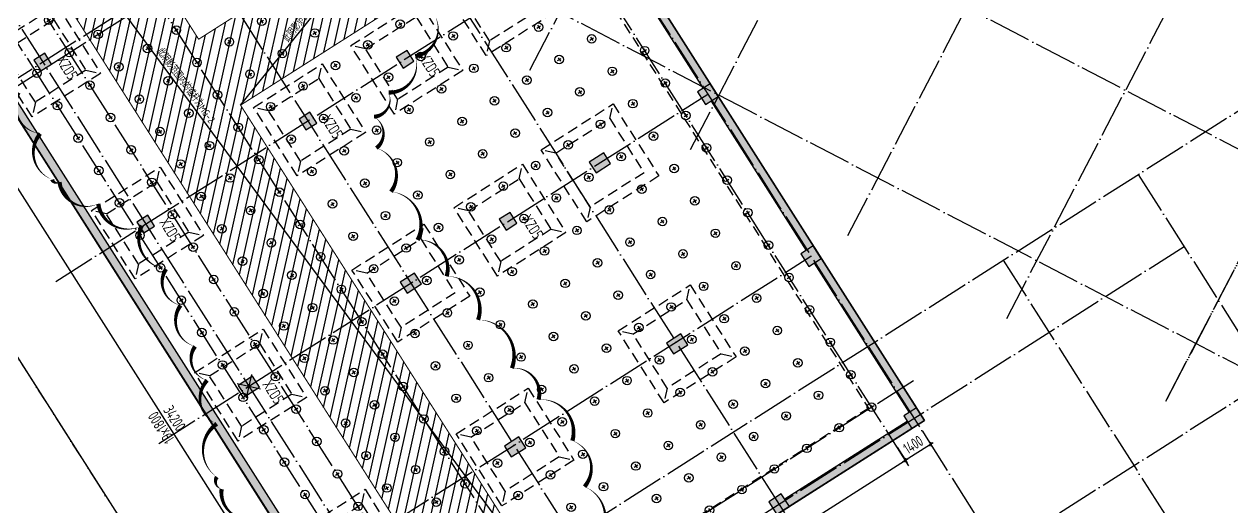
# Model space of a CAD drawing. Extents: x -190030 to 1780958, y -2186385 to 288330.
# Drawn here: x -146409 to -89805, y 192945 to 215563 of the extents above; entities that cross this region are included whole.
import ezdxf

# ---------------------------------------------------------------- set-up
doc = ezdxf.new("R2010")
doc.units = 0
doc.header["$LTSCALE"] = 1000
doc.header["$MEASUREMENT"] = 0
for name, pattern in [('ACAD_ISO04W100', [30, 24, -3, 0, -3]), ('DASHED', [0.75, 0.5, -0.25]), ('DOTE', [2.42, 2, -0.2, 0.02, -0.2])]:
    doc.linetypes.add(name, pattern=pattern)
doc.layers.add('04-不打印_面积', color=5, linetype='Continuous', plot=False)
doc.layers.add('104-13 B2核心筒$0$04-不打印_辅助线', color=165, linetype='Continuous', plot=False)
for name, color, linetype in [('05-填充_天正', 26, 'Continuous'), ('104-13 B2核心筒$0$05-填充_天正', 26, 'Continuous'), ('104-13 B2核心筒$0$A_STR-砼墙', 51, 'Continuous'), ('5', 5, 'Continuous'), ('A_AXIS-轴线', 1, 'DOTE'), ('A_STR-砼墙', 51, 'Continuous'), ('COLU', 7, 'Continuous'), ('COLU_HATCH', 251, 'Continuous'), ('DIM', 3, 'Continuous'), ('DOTE', 4, 'DOTE'), ('HATCH', 16, 'Continuous'), ('jc', 5, 'Continuous'), ('M-用地 红线', 20, 'ACAD_ISO04W100'), ('s-base', 60, 'Continuous'), ('TEXT', 7, 'Continuous'), ('锚杆', 6, 'Continuous')]:
    doc.layers.add(name, color=color, linetype=linetype)
doc.styles.add('TSSD_Dimension', font='Tssdeng.shx', dxfattribs={"width": 0.7, "bigfont": 'hztxt.shx'})
doc.styles.add('TSSD_Rein', font='tssdeng.shx', dxfattribs={"width": 0.7, "bigfont": 'hztxt.shx'})
doc.dimstyles.new('TSSD_150_150', dxfattribs={"dimtxt": 525, "dimasz": 150, "dimexe": 150, "dimexo": 375, "dimgap": 150, "dimtad": 1, "dimdec": 0, "dimzin": 0, "dimdsep": 46, "dimtxsty": 'TSSD_Dimension', "dimblk": 'ARCHTICK', "dimblk1": 'ARCHTICK', "dimblk2": 'ARCHTICK', "dimcen": 0, "dimdle": 150, "dimclrt": 7, "dimadec": 0, "dimazin": 0, "dimtfac": 1, "dimtdec": 0, "dimtix": 1, "dimtmove": 2, "dimatfit": 3, "dimfxl": 1, "dimtolj": 1, "dimtzin": 0, "dimarcsym": 0})

# ---------------------------------------------------------------- blocks, each defined once
blk = doc.blocks.new('104 轴线')
for p, q in [((-252978, 128722), (-228161, 176394)), ((-273455, 172905), (-228319, 101944)), ((-245448, 124995), (-220710, 172516)), ((-279783, 168880), (-234647, 97919)), ((-238076, 120964), (-213259, 168637)), ((-230625, 117086), (-205808, 164758)), ((-287377, 164050), (-242241, 93088)), ((-223174, 113207), (-198357, 160880)), ((-294971, 159219), (-249835, 88258)), ((-130863, 78732), (-266753, 149472)), ((-280030, 126413), (-254295, 142782)), ((-135018, 70749), (-270908, 141489)), ((-275200, 118819), (-249465, 135189)), ((-262856, 99412), (-214266, 130319)), ((-214380, 130100), (-223174, 113207)), ((-270370, 111225), (-244634, 127595)), ((-224464, 123832), (-215662, 109994)), ((-260709, 96037), (-222317, 120457)), ((-265539, 103631), (-239804, 120001)), ((-230792, 119807), (-221990, 105969)), ((-256737, 89793), (-218420, 114166))]:
    blk.add_line(p, q)
at = {"layer": 'Defpoints'}
blk.add_lwpolyline([(13135, -2670), (19996, 9914), (18926, 200140), (-165691, 199501, 0.064843), (-234306, 190322, 0.064894), (-298282, 163874), (-300993, 152958), (-177498, -41043), (-162540, -55229), (-143745, -84755), (-123037, -89354), (13135, -2670)], format="xyb", close=True, dxfattribs=at)
blk = doc.blocks.new('A$C40850C3D')
at = {"layer": 's-base', "color": 8, "linetype": 'DASHED'}
for p, q in [((-1500, 1500), (-2000, 2000)), ((1500, 1500), (2000, 2000)), ((-1500, -1500), (-2000, -2000)), ((1500, -1500), (2000, -2000))]:
    blk.add_line(p, q, dxfattribs=at)
for points in [[(2000, 2000), (2000, -2000), (-2000, -2000), (-2000, 2000)], [(1500, 1500), (1500, -1500), (-1500, -1500), (-1500, 1500)]]:
    blk.add_lwpolyline(points, close=True, dxfattribs=at)
blk = doc.blocks.new('zhu1')
at = {"layer": 'COLU_HATCH'}
for points in [[(-144122, 70523), (-143800, 70017), (-143294, 70339), (-143616, 70845)], [(-161103, 70389), (-160781, 69883), (-160274, 70205), (-160596, 70711)], [(-129995, 68902), (-129619, 68311), (-129029, 68687), (-129404, 69278)], [(-148678, 67625), (-148356, 67119), (-147850, 67441), (-148172, 67947)], [(-135073, 65613), (-134751, 65107), (-134076, 65536), (-134398, 66042)], [(-156272, 62795), (-155950, 62289), (-155444, 62611), (-155766, 63117)], [(-139292, 62929), (-138970, 62423), (-138464, 62745), (-138786, 63251)], [(-125165, 61308), (-124789, 60717), (-124198, 61093), (-124574, 61684)], [(-143933, 59978), (-143611, 59471), (-142936, 59901), (-143258, 60407)], [(-131455, 57129), (-131133, 56623), (-130458, 57053), (-130780, 57559)], [(-151527, 55147), (-151205, 54641), (-150530, 55070), (-150852, 55577)], [(-120334, 53714), (-119959, 53123), (-119368, 53499), (-119744, 54090)], [(-139049, 52299), (-138727, 51793), (-138052, 52222), (-138374, 52729)], [(-126663, 49689), (-126287, 49098), (-125696, 49474), (-126072, 50065)]]:
    blk.add_hatch(color=8, dxfattribs=at).paths.add_polyline_path(points)
at = {"layer": 'A_STR-砼墙', "color": 8}
for p, q in [((-157883, 61415), (-178484, 93802)), ((-157546, 61629), (-178056, 93874)), ((-134196, 76066), (-129742, 69063)), ((-133859, 76281), (-129404, 69278)), ((-129029, 68687), (-126587, 64848)), ((-129366, 68472), (-126924, 64633)), ((-126924, 64633), (-124912, 61469)), ((-126587, 64848), (-124574, 61684)), ((-143205, 38337), (-157883, 61415)), ((-143082, 38890), (-157546, 61629)), ((-124536, 60878), (-120081, 53875)), ((-124198, 61093), (-119744, 54090)), ((-120173, 53461), (-125911, 49811)), ((-119959, 53123), (-125696, 49474))]:
    blk.add_line(p, q, dxfattribs=at)
at = {"layer": 'COLU', "color": 8}
for points in [[(-144122, 70523), (-143800, 70017), (-143294, 70339), (-143616, 70845)], [(-161103, 70389), (-160781, 69883), (-160274, 70205), (-160596, 70711)], [(-129995, 68902), (-129619, 68311), (-129029, 68687), (-129404, 69278)], [(-148678, 67625), (-148356, 67119), (-147850, 67441), (-148172, 67947)], [(-156272, 62795), (-155950, 62289), (-155444, 62611), (-155766, 63117)], [(-139292, 62929), (-138970, 62423), (-138464, 62745), (-138786, 63251)], [(-125165, 61308), (-124789, 60717), (-124198, 61093), (-124574, 61684)], [(-120334, 53714), (-119959, 53123), (-119368, 53499), (-119744, 54090)], [(-126663, 49689), (-126287, 49098), (-125696, 49474), (-126072, 50065)]]:
    blk.add_lwpolyline(points, close=True, dxfattribs=at)
for points in [[(-135073, 65613), (-134751, 65107), (-134076, 65536), (-134398, 66042), (-135073, 65613)], [(-143933, 59978), (-143611, 59471), (-142936, 59901), (-143258, 60407), (-143933, 59978)], [(-131455, 57129), (-131133, 56623), (-130458, 57053), (-130780, 57559), (-131455, 57129)], [(-151527, 55147), (-151205, 54641), (-150530, 55070), (-150852, 55577), (-151527, 55147)], [(-139049, 52299), (-138727, 51793), (-138052, 52222), (-138374, 52729), (-139049, 52299)]]:
    blk.add_lwpolyline(points, dxfattribs=at)
blk = doc.blocks.new('XZD5')
at = {"layer": 's-base', "color": 8, "linetype": 'DASHED'}
for p, q in [((-765933, -204539), (-766433, -204039)), ((-763133, -204539), (-762633, -204039)), ((-765933, -207339), (-766433, -207839)), ((-763133, -207339), (-762633, -207839))]:
    blk.add_line(p, q, dxfattribs=at)
for points in [[(-762633, -204039), (-762633, -207839), (-766433, -207839), (-766433, -204039)], [(-763133, -204539), (-763133, -207339), (-765933, -207339), (-765933, -204539)]]:
    blk.add_lwpolyline(points, close=True, dxfattribs=at)
at = {"layer": 'TEXT', "color": 8, "style": 'TSSD_Rein', "width": 0.7}
blk.add_text('XZD5', height=525, rotation=359.9962, dxfattribs=at).set_placement((-764278, -205477))
blk = doc.blocks.new('_ArchTick')
at = {"color": 0, "linetype": 'ByBlock', "const_width": 0.4}
blk.add_lwpolyline([(-0.5, -0.5), (0.5, 0.5)], dxfattribs=at)
blk = doc.blocks.new('*D275')
at = {"layer": 'Defpoints', "color": 0, "transparency": 16777216}
for p in [(-105694, 196049), (-105110, 195132), (-120882, 186389)]:
    blk.add_point(p, dxfattribs=at)
at = {"layer": 'DIM', "color": 0, "lineweight": -2, "transparency": 16777216}
for p, q in [((-105492, 195733), (-105029, 195005)), ((-120421, 185385), (-104983, 195212)), ((-120680, 186073), (-120214, 185339))]:
    blk.add_line(p, q, dxfattribs=at)
at = {"layer": 'DIM', "color": 0, "lineweight": -2, "transparency": 16777216, "xscale": 150, "yscale": 150, "zscale": 150}
for p, rotation in [((-105110, 195132), 32.4790463269994), ((-120294, 185466), 212.4790463269994)]:
    blk.add_blockref('_ArchTick', p, dxfattribs=dict(at, rotation=rotation))
at = {"layer": 'DIM', "color": 7, "transparency": 16777216, "insert": (-112923, 190647), "char_height": 525, "attachment_point": 5, "rotation": 32.479, "style": 'TSSD_Dimension'}
blk.add_mtext('\\A1;18000', dxfattribs=at)
blk = doc.blocks.new('*D277')
at = {"layer": 'Defpoints', "color": 0, "transparency": 16777216}
for p in [(-147412, 212240), (-148889, 211300), (-129047, 183389)]:
    blk.add_point(p, dxfattribs=at)
at = {"layer": 'DIM', "color": 0, "lineweight": -2, "transparency": 16777216}
for p, q in [((-147728, 212038), (-149015, 211219)), ((-130443, 182322), (-148969, 211426)), ((-129363, 183188), (-130650, 182368))]:
    blk.add_line(p, q, dxfattribs=at)
at = {"layer": 'DIM', "color": 0, "lineweight": -2, "transparency": 16777216, "xscale": 150, "yscale": 150, "zscale": 150}
for p, rotation in [((-148889, 211300), 122.4790463259769), ((-130524, 182449), 302.4790463259769)]:
    blk.add_blockref('_ArchTick', p, dxfattribs=dict(at, rotation=rotation))
at = {"layer": 'DIM', "color": 7, "transparency": 16777216, "insert": (-139358, 197096), "char_height": 525, "attachment_point": 5, "rotation": 302.479, "style": 'TSSD_Dimension'}
blk.add_mtext('\\A1;34200', dxfattribs=at)
blk = doc.blocks.new('*D285')
at = {"layer": 'Defpoints', "color": 0, "transparency": 16777216}
for p in [(-104512, 196801), (-105694, 196049), (-103929, 195884)]:
    blk.add_point(p, dxfattribs=at)
at = {"layer": 'DIM', "color": 0, "lineweight": -2, "transparency": 16777216}
for p, q in [((-104311, 196484), (-103848, 195757)), ((-105236, 195051), (-103802, 195964)), ((-105492, 195733), (-105029, 195005))]:
    blk.add_line(p, q, dxfattribs=at)
at = {"layer": 'DIM', "color": 0, "lineweight": -2, "transparency": 16777216, "xscale": 150, "yscale": 150, "zscale": 150}
for p, rotation in [((-103929, 195884), 32.4790463269994), ((-105110, 195132), 212.4790463269994)]:
    blk.add_blockref('_ArchTick', p, dxfattribs=dict(at, rotation=rotation))
at = {"layer": 'DIM', "color": 7, "transparency": 16777216, "insert": (-104741, 195856), "char_height": 525, "attachment_point": 5, "rotation": 32.479, "style": 'TSSD_Dimension'}
blk.add_mtext('\\A1;1400', dxfattribs=at)
blk = doc.blocks.new('锚杆')
at = {"layer": '锚杆'}
for p, q in [((-100, 0), (100, 0)), ((0, 100), (0, -100))]:
    blk.add_line(p, q, dxfattribs=at)
blk.add_circle((0, 0), 200, dxfattribs=at)

msp = doc.modelspace()

# ---------------------------------------------------------------- hatches: boundary and pattern name
at = {"layer": '104-13 B2核心筒$0$05-填充_天正'}
for points in [[(-163220.4, 237766.7), (-163333.1, 237291.7), (-142732.4, 204904.2), (-142394.9, 205118.9), (-163166.9, 237775.7)], [(-114590.9, 212552.6), (-114253.4, 212767.3), (-118708, 219770.6), (-119045.5, 219555.9)], [(-113877.7, 212176.6), (-114215.2, 211961.9), (-111773.2, 208122.8), (-111435.7, 208337.4)], [(-109760.6, 204958.6), (-109423.1, 205173.3), (-111435.7, 208337.4), (-111773.2, 208122.8)], [(-128053.8, 181827), (-127930.9, 182379.1), (-142394.9, 205118.9), (-142732.4, 204904.2)], [(-109047.4, 204582.6), (-109384.9, 204368), (-104930.3, 197364.6), (-104592.8, 197579.3)], [(-110760.1, 193300.9), (-110545.4, 192963.4), (-104807.8, 196613), (-105022.5, 196950.5)]]:
    msp.add_hatch(color=8, dxfattribs=at).paths.add_polyline_path(points)
at = {"layer": 'HATCH'}
h = msp.add_hatch(dxfattribs=at)
h.set_pattern_fill('METAL', color=256, scale=100, style=0)
h.set_pattern_definition([(77.4591, (-137943.7, 218616.5), (-390.4565, 86.8544), [])])
h.paths.add_polyline_path([(-136266.7, 211766.8), (-127105.5, 217594), (-129070.4, 220683.2), (-138231.7, 214856), (-155590.8, 242147.4), (-159231.5, 239831.7), (-125605.2, 186965.9), (-121964.6, 189281.6)])

# ---------------------------------------------------------------- linework, layer by layer
at = {"layer": '04-不打印_面积', "color": 1}
for points in [[(-127173.9, 215984.2, 0, 200, -0.5205671), (-128081.1, 214058, 0, 200, -0.5205671), (-129328.4, 212358.4, 0, 200, -0.5205671), (-130008.7, 211225.3, 0, 200, -0.5205671), (-129895.3, 209752.3, 0, 200, -0.5205671), (-129215, 207712.8, 0, 200, -0.5205671), (-129215, 207712.8, 0, 200, -0.5205671), (-127967.7, 205446.6, 0, 200, -0.5205671), (-126607, 203747, 0, 200, -0.5205671), (-125132.9, 201707.4, 0, 200, -0.5205671), (-123545.5, 199441.3, 0, 200, -0.5205671), (-122298.2, 197968.3, 0, 200, -0.5205671), (-120710.7, 196042.1, 0, 200, -0.5205671), (-120143.7, 193889.2, 0, 200, -0.5205671), (-119576.8, 191396.4, 0, 200, -0.5205671)], [(-135678.2, 192416.2, 0, 200, -0.5205671), (-137152.3, 193775.9, 0, 200, -0.5205671), (-137379.1, 194342.4, 0, 200, -0.5205671), (-137379.1, 196835.2, 0, 200, -0.5205671), (-137832.6, 198874.8, 0, 200, -0.5205671), (-138399.6, 200461.1, 0, 200, -0.5205671), (-139079.9, 202387.3, 0, 200, -0.5205671), (-139760.3, 204086.9, 0, 200, -0.5205671), (-140894.2, 206126.4, 0, 200, -0.5205671), (-142935.2, 207146.2, 0, 200, -0.5205671), (-144749.5, 208166, 0, 200, -0.5205671), (-145089.6, 208279.3, 0, 200, -0.5205671), (-145656.6, 210432.1, 0, 200, -0.5205671), (-146677.1, 212358.4, 0, 200, -0.5205671)]]:
    msp.add_lwpolyline(points, format="xyseb", dxfattribs=at)
at = {"layer": '104-13 B2核心筒$0$04-不打印_辅助线', "color": 8}
for p, q in [((-136429.3, 198721.1), (-135324.9, 198475.5)), ((-135754.3, 199150.5), (-135999.9, 198046.1))]:
    msp.add_line(p, q, dxfattribs=at)
at = {"layer": '104-13 B2核心筒$0$A_STR-砼墙', "color": 8}
for p, q in [((-142732.4, 204904.2), (-163333.1, 237291.7)), ((-142394.9, 205118.9), (-162904.9, 237363.8)), ((-118708, 219770.6), (-114253.4, 212767.3)), ((-119045.5, 219555.9), (-114590.9, 212552.6)), ((-114215.2, 211961.9), (-111773.2, 208122.8)), ((-113877.7, 212176.6), (-111435.7, 208337.4)), ((-111435.7, 208337.4), (-109423.1, 205173.3)), ((-111773.2, 208122.8), (-109760.6, 204958.6)), ((-127930.9, 182379.1), (-142394.9, 205118.9)), ((-128053.8, 181827), (-142732.4, 204904.2)), ((-109384.9, 204368), (-104930.3, 197364.6)), ((-109047.4, 204582.6), (-104592.8, 197579.3)), ((-105022.5, 196950.5), (-110760.1, 193300.9)), ((-104807.8, 196613), (-110545.4, 192963.4))]:
    msp.add_line(p, q, dxfattribs=at)
at = {"layer": '5', "linetype": 'DASHED', "const_width": 50}
for points in [[(-136266.7, 211766.8), (-121964.6, 189281.6), (-125605.2, 186965.9), (-159231.5, 239831.7), (-155590.8, 242147.4), (-138231.7, 214856)], [(-136266.7, 211766.8), (-127105.5, 217594), (-129070.4, 220683.2), (-138231.7, 214856)]]:
    msp.add_lwpolyline(points, dxfattribs=at)
at = {"layer": 'Defpoints', "color": 8}
msp.add_lwpolyline([(143408.1, 82020), (150269.1, 94604), (149199.1, 284830), (-35417.9, 284191, 0.0648429), (-104032.9, 275012, 0.0648942), (-168008.9, 248564), (-170719.9, 237648), (-47224.9, 43647), (-32266.9, 29461), (-13471.9, -65), (7236.1, -4664), (143408.1, 82020)], format="xyb", close=True, dxfattribs=at)
at = {"layer": 'DIM'}
for p, q in [((-159231.5, 239831.7), (-121964.6, 189281.6)), ((-136266.7, 211766.8), (-129070.4, 220683.2))]:
    msp.add_line(p, q, dxfattribs=at)
at = {"layer": 'DOTE'}
for p, q in [((-120123.2, 185197.5), (-160205, 248164.2)), ((-124172.4, 182619.9), (-164254.2, 245586.6)), ((-125690.9, 181653.4), (-165772.7, 244620)), ((-149282.5, 211048.9), (-123047.8, 227748.7)), ((-104938.6, 194863.3), (-125504, 227170.6)), ((-130917.4, 182198.2), (-104682.7, 198898))]:
    msp.add_line(p, q, dxfattribs=at)
at = {"layer": 'jc', "color": 8}
for points in [[(-128053.8, 181827), (-163595.1, 237703.6)], [(-104217.1, 196988.7), (-124830.2, 229395.8)], [(-104217.1, 196988.7), (-128053.8, 181827)]]:
    msp.add_lwpolyline(points, close=True, dxfattribs=at)
at = {"layer": 'M-用地 红线', "color": 8, "ltscale": 0.05}
msp.add_line((-170719.9, 237648), (-47224.9, 43647), dxfattribs=at)
msp.add_lwpolyline([(143408.1, 82020), (150269.1, 94604), (149199.1, 284830), (-35417.9, 284191, 0.0648429), (-104032.9, 275012, 0.0648942), (-168008.9, 248564), (-170719.9, 237648), (-47224.9, 43647), (-32266.9, 29461), (-13471.9, -65), (7236.1, -4664), (143408.1, 82020)], format="xyb", close=True, dxfattribs=at)
msp.add_lwpolyline([(143408.1, 82020), (150269.1, 94604), (149199.1, 284830), (-35417.9, 284191, 0.0648429), (-104032.9, 275012, 0.0648942), (-168008.9, 248564), (-170719.9, 237648), (-47224.9, 43647), (-32266.9, 29461), (-13471.9, -65), (7236.1, -4664), (143408.1, 82020)], format="xyb", close=True, dxfattribs=at)
at = {"layer": 's-base', "color": 8, "linetype": 'DASHED'}
for p, q in [((-126336, 228222.9), (-106840, 197572.1)), ((-118963, 211134.6), (-118809.5, 211824.9)), ((-121494.2, 209524.3), (-122184.5, 209677.8)), ((-119884, 206993.1), (-120037.5, 206302.9)), ((-127822.7, 205499.3), (-127669.2, 206189.6)), ((-130353.9, 203889), (-131044.1, 204042.5)), ((-128743.6, 201357.8), (-128897.1, 200667.6)), ((-128736, 183644.8), (-106840, 197572.1))]:
    msp.add_line(p, q, dxfattribs=at)
for points in [[(-116662.5, 208449.9), (-120037.5, 206302.9), (-122184.5, 209677.8), (-118809.5, 211824.9)], [(-117352.8, 208603.4), (-119884, 206993.1), (-121494.2, 209524.3), (-118963, 211134.6)], [(-125522.2, 202814.6), (-128897.1, 200667.6), (-131044.1, 204042.5), (-127669.2, 206189.6)], [(-126212.4, 202968.1), (-128743.6, 201357.8), (-130353.9, 203889), (-127822.7, 205499.3)]]:
    msp.add_lwpolyline(points, close=True, dxfattribs=at)

# ---------------------------------------------------------------- block references
at = {"color": 8, "rotation": 302.4629432910527}
for p in [(459955.2, -317816.5), (438671.4, -320688), (455652, -320553.6), (451095.6, -323451.8), (460482.2, -328147.6), (443501.6, -328282), (448331.9, -335876), (453108.5, -343385.6)]:
    msp.add_blockref('XZD5', p, dxfattribs=at)
at = {"layer": '05-填充_天正', "color": 8, "rotation": 359.9998411280657}
msp.add_blockref('zhu1', (15151.3, 143489.5), dxfattribs=at)
at = {"layer": 'A_AXIS-轴线', "rotation": 7.036962474964308e-07}
msp.add_blockref('104 轴线', (130273.5, 84689.5), dxfattribs=at)
at = {"layer": 's-base', "color": 8, "rotation": 302.4591217669968}
for p in [(-115805.3, 200580.1), (-123399.2, 195749.8)]:
    msp.add_blockref('A$C40850C3D', p, dxfattribs=at)
at = {"layer": '锚杆', "rotation": 32.4790463269994}
for p in [(-145258, 215744.4), (-135272.1, 215699.8), (-128783.6, 215562.6), (-122295, 215425.4), (-142941.7, 215085.2), (-139275.6, 215285.1), (-132787.1, 215147.9), (-126298.5, 215010.7), (-119810, 214873.6), (-140625.4, 214425.9), (-136790.6, 214733.2), (-130302, 214596), (-123813.5, 214458.9), (-117325, 214321.7), (-144291.4, 214226), (-138309.1, 213766.6), (-134305.5, 214181.3), (-127817, 214044.2), (-121328.5, 213907), (-145809.9, 213259.4), (-141975.1, 213566.7), (-135824, 213214.7), (-131820.5, 213629.4), (-125332, 213492.3), (-118843.4, 213355.1), (-143324.9, 212707.5), (-139658.8, 212907.4), (-133339, 212662.9), (-129335.5, 213077.6), (-122846.9, 212940.4), (-116358.4, 212803.2), (-141008.5, 212048.2), (-137342.5, 212248.2), (-130853.9, 212111), (-126850.4, 212525.7), (-120361.9, 212388.5), (-144843.3, 211740.9), (-134857.4, 211696.3), (-128368.9, 211559.1), (-124365.4, 211973.8), (-117876.8, 211836.7), (-142358.3, 211189.1), (-138692.2, 211389), (-132372.4, 211144.4), (-125883.8, 211007.2), (-121880.3, 211421.9), (-119395.3, 210870.1), (-115391.8, 211284.8), (-140041.9, 210529.8), (-136375.9, 210729.7), (-129887.3, 210592.5), (-123398.8, 210455.4), (-116910.3, 210318.2), (-143876.7, 210222.5), (-137725.6, 209870.5), (-133890.8, 210177.8), (-127402.3, 210040.7), (-120913.8, 209903.5), (-114425.2, 209766.3), (-141391.7, 209670.6), (-135409.3, 209211.2), (-131405.8, 209625.9), (-124917.3, 209488.8), (-118428.7, 209351.6), (-142910.1, 208704), (-139075.4, 209011.3), (-132924.3, 208659.4), (-128920.8, 209074.1), (-122432.2, 208936.9), (-115943.7, 208799.7), (-140425.1, 208152.1), (-136759, 208352.1), (-130439.2, 208107.5), (-126435.7, 208522.2), (-119947.2, 208385), (-113458.6, 208247.9), (-138108.8, 207492.9), (-134442.7, 207692.8), (-127954.2, 207555.6), (-123950.7, 207970.3), (-117462.1, 207833.2), (-141943.6, 207185.6), (-131957.7, 207140.9), (-125469.1, 207003.7), (-121465.6, 207418.4), (-114977.1, 207281.3), (-139458.5, 206633.7), (-135792.5, 206833.6), (-129472.6, 206589), (-122984.1, 206451.9), (-118980.6, 206866.6), (-112492, 206729.4), (-137142.2, 205974.4), (-133476.1, 206174.3), (-126987.6, 206037.2), (-120499, 205900), (-116495.5, 206314.7), (-140977, 205667.1), (-134825.9, 205315.1), (-130991.1, 205622.4), (-124502.5, 205485.3), (-118014, 205348.1), (-114010.5, 205762.8), (-111525.5, 205211), (-138491.9, 205115.2), (-132509.5, 204655.9), (-128506, 205070.6), (-122017.5, 204933.4), (-115529, 204796.2), (-140010.4, 204148.6), (-136175.6, 204455.9), (-130024.5, 204104), (-126021, 204518.7), (-119532.5, 204381.5), (-113043.9, 204244.4), (-137525.4, 203596.8), (-133859.3, 203796.7), (-127539.5, 203552.1), (-123536, 203966.8), (-117047.4, 203829.7), (-110558.9, 203692.5), (-135209, 202937.5), (-131543, 203137.4), (-125054.4, 203000.2), (-121050.9, 203414.9), (-114562.4, 203277.8), (-139043.8, 202630.2), (-129057.9, 202585.5), (-122569.4, 202448.4), (-118565.9, 202863.1), (-112077.3, 202725.9), (-136558.8, 202078.3), (-132892.7, 202278.2), (-126572.9, 202033.7), (-120084.3, 201896.5), (-116080.8, 202311.2), (-109592.3, 202174), (-134242.4, 201419), (-130576.4, 201618.9), (-124087.8, 201481.8), (-117599.3, 201344.6), (-113595.8, 201759.3), (-138077.2, 201111.7), (-131926.1, 200759.8), (-128091.3, 201067.1), (-121602.8, 200929.9), (-115114.3, 200792.7), (-111110.7, 201207.5), (-135592.2, 200559.8), (-125606.3, 200515.2), (-119117.8, 200378), (-112629.2, 200240.9), (-108625.7, 200655.6), (-137110.6, 199593.3), (-133275.9, 199900.6), (-129609.8, 200100.5), (-127124.8, 199548.6), (-123121.3, 199963.3), (-116632.7, 199826.2), (-110144.2, 199689), (-134625.6, 199041.4), (-130959.5, 199241.3), (-124639.7, 198996.7), (-120636.2, 199411.4), (-114147.7, 199274.3), (-107659.1, 199137.1), (-128643.2, 198582), (-122154.7, 198444.9), (-118151.2, 198859.6), (-111662.6, 198722.4), (-136144.1, 198074.8), (-132309.3, 198382.1), (-126158.2, 198030.2), (-119669.6, 197893), (-115666.1, 198307.7), (-109177.6, 198170.5), (-133659, 197522.9), (-129993, 197722.8), (-123673.1, 197478.3), (-117184.6, 197341.1), (-113181.1, 197755.8), (-106692.5, 197618.7), (-131342.7, 196863.7), (-127676.6, 197063.6), (-121188.1, 196926.4), (-114699.5, 196789.2), (-110696, 197204), (-135177.5, 196556.3), (-129026.4, 196204.4), (-125191.6, 196511.7), (-118703, 196374.5), (-112214.5, 196237.4), (-108211, 196652.1), (-132692.4, 196004.5), (-122706.5, 195959.8), (-116218, 195822.7), (-109729.5, 195685.5), (-134210.9, 195037.9), (-130376.1, 195345.2), (-126710, 195545.1), (-120221.5, 195407.9), (-113733, 195270.8), (-131725.8, 194486), (-128059.8, 194685.9), (-124225, 194993.2), (-117736.5, 194856.1), (-111247.9, 194718.9), (-125743.5, 194026.7), (-121740, 194441.4), (-119254.9, 193889.5), (-115251.4, 194304.2), (-133244.3, 193519.4), (-129409.5, 193826.7), (-123258.4, 193474.8), (-116769.9, 193337.6), (-112766.4, 193752.3), (-130759.3, 192967.6), (-127093.2, 193167.5), (-120773.4, 192922.9), (-114284.8, 192785.7)]:
    msp.add_blockref('锚杆', p, dxfattribs=at)

# ---------------------------------------------------------------- texts
at = {"layer": 'TEXT', "style": 'TSSD_Rein', "width": 0.7}
for s, height, rotation, p in [('此阴影范围内的锚杆为MG-2', 350, 51.45912, (-134029, 214688.1)), ('此阴影范围内的锚杆为MG-2', 350, 306.45912, (-140223.3, 214276.6)), ('19x1800', 525, 122.47905, (-139340, 196120.7))]:
    msp.add_text(s, height=height, rotation=rotation, dxfattribs=at).set_placement(p)

# ---------------------------------------------------------------- dimensions: what is measured, and where the dimension line sits
at = {"layer": 'DIM'}
for base, p1, p2, angle, picture, middle in [((-148888.7, 211299.5), (-129046.6, 183389), (-147411.7, 212239.7), 122.47905, '*D277', (-139358.2, 197095.7)), ((-103928.6, 195883.6), (-105693.7, 196049.4), (-104512.4, 196800.8), 32.47905, '*D285', (-104740.6, 195855.6)), ((-105109.6, 195131.8), (-120881.6, 186389), (-105693.7, 196049.4), 32.47905, '*D275', (-112923.4, 190646.8))]:
    dim = msp.add_linear_dim(base=base, p1=p1, p2=p2, angle=angle, dimstyle='TSSD_150_150', dxfattribs=at)
    dim.commit()
    dim.dimension.update_dxf_attribs({"geometry": picture, "text_midpoint": middle})

doc.saveas('drawing.dxf')
